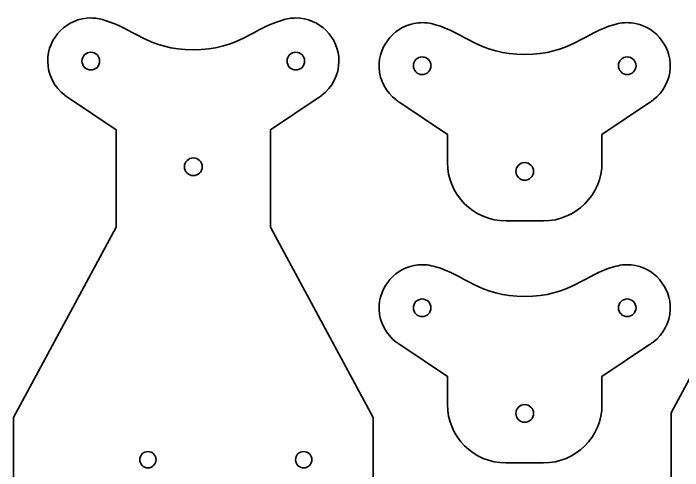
# Model space of a CAD drawing. Header units: inches. Extents: x 3 to 23.3, y -23.3 to -5.2.
# Drawn here: x 2.96 to 14.85, y -13.34 to -5.23 of the extents above; entities that cross this region are included whole.
import ezdxf

# ---------------------------------------------------------------- set-up
doc = ezdxf.new("R2010")
doc.units = ezdxf.units.IN
doc.header["$MEASUREMENT"] = 0
doc.layers.add('Layer 1', color=7, linetype='Continuous')

# ---------------------------------------------------------------- blocks, each defined once
blk = doc.blocks.new('block 2')
at = {"layer": 'Layer 1', "color": 178, "lineweight": 35, "true_color": 0x010101}
for points, knots in [([(7.532, -9.022), (7.532, -9.022), (7.532, -7.294), (7.532, -7.294), (7.532, -7.294), (8.377, -6.728), (8.377, -6.728), (8.396, -6.716), (8.415, -6.703), (8.434, -6.689), (8.434, -6.689), (8.444, -6.682), (8.444, -6.682), (8.444, -6.682), (8.444, -6.682), (8.444, -6.682), (8.627, -6.542), (8.746, -6.322), (8.746, -6.074), (8.746, -5.653), (8.402, -5.309), (7.981, -5.309), (7.899, -5.309), (7.82, -5.323), (7.746, -5.347), (7.257, -5.478), (6.947, -5.875), (6.16, -5.875), (5.373, -5.875), (5.063, -5.478), (4.574, -5.347), (4.5, -5.323), (4.421, -5.309), (4.339, -5.309), (3.918, -5.309), (3.574, -5.653), (3.574, -6.074), (3.574, -6.322), (3.693, -6.542), (3.876, -6.682), (3.876, -6.682), (3.876, -6.682), (3.876, -6.682), (3.876, -6.682), (3.887, -6.689), (3.887, -6.689), (3.905, -6.703), (3.924, -6.716), (3.943, -6.728), (3.943, -6.728), (4.788, -7.294), (4.788, -7.294), (4.788, -7.294), (4.788, -9.022), (4.788, -9.022), (4.788, -9.022), (2.965, -12.401), (2.965, -12.401), (2.965, -12.401), (2.965, -14.401), (2.965, -14.401), (2.965, -14.401), (2.965, -18.792), (2.965, -18.792), (2.965, -18.792), (4.479, -18.792), (4.479, -18.792), (4.479, -18.792), (4.465, -13.901), (4.465, -13.901), (4.465, -13.901), (9.355, -13.901), (9.355, -13.901), (9.355, -13.901), (9.355, -12.401), (9.355, -12.401), (9.355, -12.401), (7.532, -9.022), (7.532, -9.022)], [0, 0, 0, 0, 1, 1, 1, 2, 2, 2, 3, 3, 3, 4, 4, 4, 5, 5, 5, 6, 6, 6, 7, 7, 7, 8, 8, 8, 9, 9, 9, 10, 10, 10, 11, 11, 11, 12, 12, 12, 13, 13, 13, 14, 14, 14, 15, 15, 15, 16, 16, 16, 17, 17, 17, 18, 18, 18, 19, 19, 19, 20, 20, 20, 21, 21, 21, 22, 22, 22, 23, 23, 23, 24, 24, 24, 25, 25, 25, 26, 26, 26, 26]), ([(4.496, -6.074), (4.496, -6.161), (4.426, -6.231), (4.339, -6.231), (4.253, -6.231), (4.183, -6.161), (4.183, -6.074), (4.183, -5.988), (4.253, -5.918), (4.339, -5.918), (4.426, -5.918), (4.496, -5.988), (4.496, -6.074)], [0, 0, 0, 0, 1, 1, 1, 2, 2, 2, 3, 3, 3, 4, 4, 4, 4]), ([(8.137, -6.074), (8.137, -6.161), (8.067, -6.231), (7.981, -6.231), (7.894, -6.231), (7.824, -6.161), (7.824, -6.074), (7.824, -5.988), (7.894, -5.918), (7.981, -5.918), (8.067, -5.918), (8.137, -5.988), (8.137, -6.074)], [0, 0, 0, 0, 1, 1, 1, 2, 2, 2, 3, 3, 3, 4, 4, 4, 4]), ([(6.318, -7.95), (6.318, -8.037), (6.247, -8.107), (6.16, -8.107), (6.073, -8.107), (6.003, -8.037), (6.003, -7.95), (6.003, -7.863), (6.073, -7.792), (6.16, -7.792), (6.247, -7.792), (6.318, -7.863), (6.318, -7.95)], [0, 0, 0, 0, 1, 1, 1, 2, 2, 2, 3, 3, 3, 4, 4, 4, 4]), ([(5.498, -13.151), (5.498, -13.231), (5.434, -13.296), (5.353, -13.296), (5.273, -13.296), (5.208, -13.231), (5.208, -13.151), (5.208, -13.071), (5.273, -13.006), (5.353, -13.006), (5.434, -13.006), (5.498, -13.071), (5.498, -13.151)], [0, 0, 0, 0, 1, 1, 1, 2, 2, 2, 3, 3, 3, 4, 4, 4, 4]), ([(8.266, -13.151), (8.266, -13.231), (8.201, -13.296), (8.121, -13.296), (8.04, -13.296), (7.976, -13.231), (7.976, -13.151), (7.976, -13.071), (8.04, -13.006), (8.121, -13.006), (8.201, -13.006), (8.266, -13.071), (8.266, -13.151)], [0, 0, 0, 0, 1, 1, 1, 2, 2, 2, 3, 3, 3, 4, 4, 4, 4]), ([(3.715, -15.151), (3.635, -15.151), (3.57, -15.086), (3.57, -15.006), (3.57, -14.926), (3.635, -14.861), (3.715, -14.861), (3.795, -14.861), (3.86, -14.926), (3.86, -15.006), (3.86, -15.086), (3.795, -15.151), (3.715, -15.151)], [0, 0, 0, 0, 1, 1, 1, 2, 2, 2, 3, 3, 3, 4, 4, 4, 4]), ([(3.715, -17.918), (3.635, -17.918), (3.57, -17.853), (3.57, -17.773), (3.57, -17.693), (3.635, -17.628), (3.715, -17.628), (3.795, -17.628), (3.86, -17.693), (3.86, -17.773), (3.86, -17.853), (3.795, -17.918), (3.715, -17.918)], [0, 0, 0, 0, 1, 1, 1, 2, 2, 2, 3, 3, 3, 4, 4, 4, 4])]:
    blk.add_open_spline(points, degree=3, knots=knots, dxfattribs=at)
blk = doc.blocks.new('block 4')
at = {"layer": 'Layer 1', "color": 178, "lineweight": 35, "true_color": 0x010101}
for points, knots in [([(13.418, -12.172), (13.418, -12.172), (13.418, -11.674), (13.418, -11.674), (13.418, -11.674), (14.262, -11.107), (14.262, -11.107), (14.282, -11.095), (14.301, -11.083), (14.319, -11.069), (14.319, -11.069), (14.329, -11.062), (14.329, -11.062), (14.329, -11.062), (14.329, -11.062), (14.329, -11.062), (14.504, -10.928), (14.621, -10.721), (14.63, -10.486), (14.647, -10.087), (14.334, -9.729), (13.937, -9.692), (13.829, -9.682), (13.726, -9.696), (13.631, -9.726), (13.142, -9.857), (12.833, -10.255), (12.045, -10.255), (11.258, -10.255), (10.949, -9.857), (10.459, -9.726), (10.364, -9.696), (10.261, -9.682), (10.154, -9.692), (9.757, -9.729), (9.444, -10.087), (9.46, -10.486), (9.47, -10.72), (9.586, -10.928), (9.762, -11.062), (9.762, -11.062), (9.761, -11.062), (9.761, -11.062), (9.761, -11.062), (9.772, -11.069), (9.772, -11.069), (9.79, -11.083), (9.809, -11.095), (9.829, -11.107), (9.829, -11.107), (10.673, -11.674), (10.673, -11.674), (10.673, -11.674), (10.673, -12.172), (10.673, -12.172), (10.673, -12.745), (11.137, -13.209), (11.71, -13.209), (11.71, -13.209), (12.381, -13.209), (12.381, -13.209), (12.953, -13.209), (13.418, -12.745), (13.418, -12.172)], [0, 0, 0, 0, 1, 1, 1, 2, 2, 2, 3, 3, 3, 4, 4, 4, 5, 5, 5, 6, 6, 6, 7, 7, 7, 8, 8, 8, 9, 9, 9, 10, 10, 10, 11, 11, 11, 12, 12, 12, 13, 13, 13, 14, 14, 14, 15, 15, 15, 16, 16, 16, 17, 17, 17, 18, 18, 18, 19, 19, 19, 20, 20, 20, 21, 21, 21, 21]), ([(10.381, -10.454), (10.381, -10.54), (10.311, -10.61), (10.225, -10.61), (10.139, -10.61), (10.069, -10.54), (10.069, -10.454), (10.069, -10.368), (10.139, -10.298), (10.225, -10.298), (10.311, -10.298), (10.381, -10.368), (10.381, -10.454)], [0, 0, 0, 0, 1, 1, 1, 2, 2, 2, 3, 3, 3, 4, 4, 4, 4]), ([(14.022, -10.454), (14.022, -10.54), (13.952, -10.61), (13.866, -10.61), (13.78, -10.61), (13.71, -10.54), (13.71, -10.454), (13.71, -10.368), (13.78, -10.298), (13.866, -10.298), (13.952, -10.298), (14.022, -10.368), (14.022, -10.454)], [0, 0, 0, 0, 1, 1, 1, 2, 2, 2, 3, 3, 3, 4, 4, 4, 4]), ([(12.203, -12.33), (12.203, -12.417), (12.132, -12.487), (12.045, -12.487), (11.958, -12.487), (11.888, -12.417), (11.888, -12.33), (11.888, -12.243), (11.958, -12.172), (12.045, -12.172), (12.132, -12.172), (12.203, -12.243), (12.203, -12.33)], [0, 0, 0, 0, 1, 1, 1, 2, 2, 2, 3, 3, 3, 4, 4, 4, 4])]:
    blk.add_open_spline(points, degree=3, knots=knots, dxfattribs=at)
blk = doc.blocks.new('block 5')
at = {"layer": 'Layer 1', "color": 178, "lineweight": 35, "true_color": 0x010101}
for points, knots in [([(13.418, -7.875), (13.418, -7.875), (13.418, -7.377), (13.418, -7.377), (13.418, -7.377), (14.262, -6.81), (14.262, -6.81), (14.282, -6.798), (14.301, -6.785), (14.319, -6.772), (14.319, -6.772), (14.329, -6.765), (14.329, -6.765), (14.329, -6.765), (14.329, -6.764), (14.329, -6.764), (14.504, -6.63), (14.621, -6.423), (14.63, -6.188), (14.647, -5.79), (14.334, -5.432), (13.937, -5.395), (13.829, -5.385), (13.726, -5.398), (13.631, -5.429), (13.142, -5.56), (12.833, -5.957), (12.045, -5.957), (11.258, -5.957), (10.949, -5.56), (10.459, -5.429), (10.364, -5.398), (10.261, -5.385), (10.154, -5.395), (9.757, -5.432), (9.444, -5.789), (9.46, -6.188), (9.47, -6.423), (9.586, -6.63), (9.762, -6.764), (9.762, -6.764), (9.761, -6.765), (9.761, -6.765), (9.761, -6.765), (9.772, -6.772), (9.772, -6.772), (9.79, -6.785), (9.809, -6.798), (9.829, -6.81), (9.829, -6.81), (10.673, -7.377), (10.673, -7.377), (10.673, -7.377), (10.673, -7.875), (10.673, -7.875), (10.673, -8.447), (11.137, -8.912), (11.71, -8.912), (11.71, -8.912), (12.381, -8.912), (12.381, -8.912), (12.953, -8.912), (13.418, -8.447), (13.418, -7.875)], [0, 0, 0, 0, 1, 1, 1, 2, 2, 2, 3, 3, 3, 4, 4, 4, 5, 5, 5, 6, 6, 6, 7, 7, 7, 8, 8, 8, 9, 9, 9, 10, 10, 10, 11, 11, 11, 12, 12, 12, 13, 13, 13, 14, 14, 14, 15, 15, 15, 16, 16, 16, 17, 17, 17, 18, 18, 18, 19, 19, 19, 20, 20, 20, 21, 21, 21, 21]), ([(10.381, -6.157), (10.381, -6.243), (10.311, -6.313), (10.225, -6.313), (10.139, -6.313), (10.069, -6.243), (10.069, -6.157), (10.069, -6.07), (10.139, -6), (10.225, -6), (10.311, -6), (10.381, -6.07), (10.381, -6.157)], [0, 0, 0, 0, 1, 1, 1, 2, 2, 2, 3, 3, 3, 4, 4, 4, 4]), ([(14.022, -6.157), (14.022, -6.243), (13.952, -6.313), (13.866, -6.313), (13.78, -6.313), (13.71, -6.243), (13.71, -6.157), (13.71, -6.07), (13.78, -6), (13.866, -6), (13.952, -6), (14.022, -6.07), (14.022, -6.157)], [0, 0, 0, 0, 1, 1, 1, 2, 2, 2, 3, 3, 3, 4, 4, 4, 4]), ([(12.203, -8.032), (12.203, -8.119), (12.132, -8.19), (12.045, -8.19), (11.958, -8.19), (11.888, -8.119), (11.888, -8.032), (11.888, -7.945), (11.958, -7.875), (12.045, -7.875), (12.132, -7.875), (12.203, -7.945), (12.203, -8.032)], [0, 0, 0, 0, 1, 1, 1, 2, 2, 2, 3, 3, 3, 4, 4, 4, 4])]:
    blk.add_open_spline(points, degree=3, knots=knots, dxfattribs=at)

msp = doc.modelspace()

# ---------------------------------------------------------------- linework, layer by layer
at = {"layer": 'Layer 1', "color": 178, "lineweight": 35, "true_color": 0x010101}
msp.add_open_spline([(19.212, -8.94), (19.212, -8.94), (19.212, -7.212), (19.212, -7.212), (19.212, -7.212), (20.056, -6.646), (20.056, -6.646), (20.076, -6.634), (20.095, -6.621), (20.113, -6.607), (20.113, -6.607), (20.123, -6.6), (20.123, -6.6), (20.123, -6.6), (20.123, -6.6), (20.123, -6.6), (20.306, -6.46), (20.425, -6.24), (20.425, -5.992), (20.425, -5.571), (20.082, -5.227), (19.66, -5.227), (19.578, -5.227), (19.499, -5.241), (19.425, -5.265), (18.936, -5.396), (18.627, -5.793), (17.839, -5.793), (17.052, -5.793), (16.743, -5.396), (16.253, -5.265), (16.179, -5.241), (16.101, -5.227), (16.019, -5.227), (15.597, -5.227), (15.254, -5.571), (15.254, -5.992), (15.254, -6.24), (15.373, -6.46), (15.556, -6.6), (15.556, -6.6), (15.555, -6.6), (15.555, -6.6), (15.555, -6.6), (15.566, -6.607), (15.566, -6.607), (15.584, -6.621), (15.603, -6.634), (15.623, -6.646), (15.623, -6.646), (16.467, -7.212), (16.467, -7.212), (16.467, -7.212), (16.467, -8.94), (16.467, -8.94), (16.467, -8.94), (14.644, -12.319), (14.644, -12.319), (14.644, -12.319), (14.644, -13.819), (14.644, -13.819), (14.644, -13.819), (16.339, -13.819), (16.339, -13.819), (16.339, -13.819), (16.339, -18.71), (16.339, -18.71), (16.339, -18.71), (19.339, -18.71), (19.339, -18.71), (19.339, -18.71), (19.339, -13.819), (19.339, -13.819), (19.339, -13.819), (21.035, -13.819), (21.035, -13.819), (21.035, -13.819), (21.035, -12.319), (21.035, -12.319), (21.035, -12.319), (19.212, -8.94), (19.212, -8.94)], degree=3, knots=[0, 0, 0, 0, 1, 1, 1, 2, 2, 2, 3, 3, 3, 4, 4, 4, 5, 5, 5, 6, 6, 6, 7, 7, 7, 8, 8, 8, 9, 9, 9, 10, 10, 10, 11, 11, 11, 12, 12, 12, 13, 13, 13, 14, 14, 14, 15, 15, 15, 16, 16, 16, 17, 17, 17, 18, 18, 18, 19, 19, 19, 20, 20, 20, 21, 21, 21, 22, 22, 22, 23, 23, 23, 24, 24, 24, 25, 25, 25, 26, 26, 26, 27, 27, 27, 27], dxfattribs=at)

# ---------------------------------------------------------------- block references
at = {"layer": 'Layer 1'}
for name in ['block 2', 'block 5', 'block 4']:
    msp.add_blockref(name, (0, 0), dxfattribs=at)

doc.saveas('drawing.dxf')
